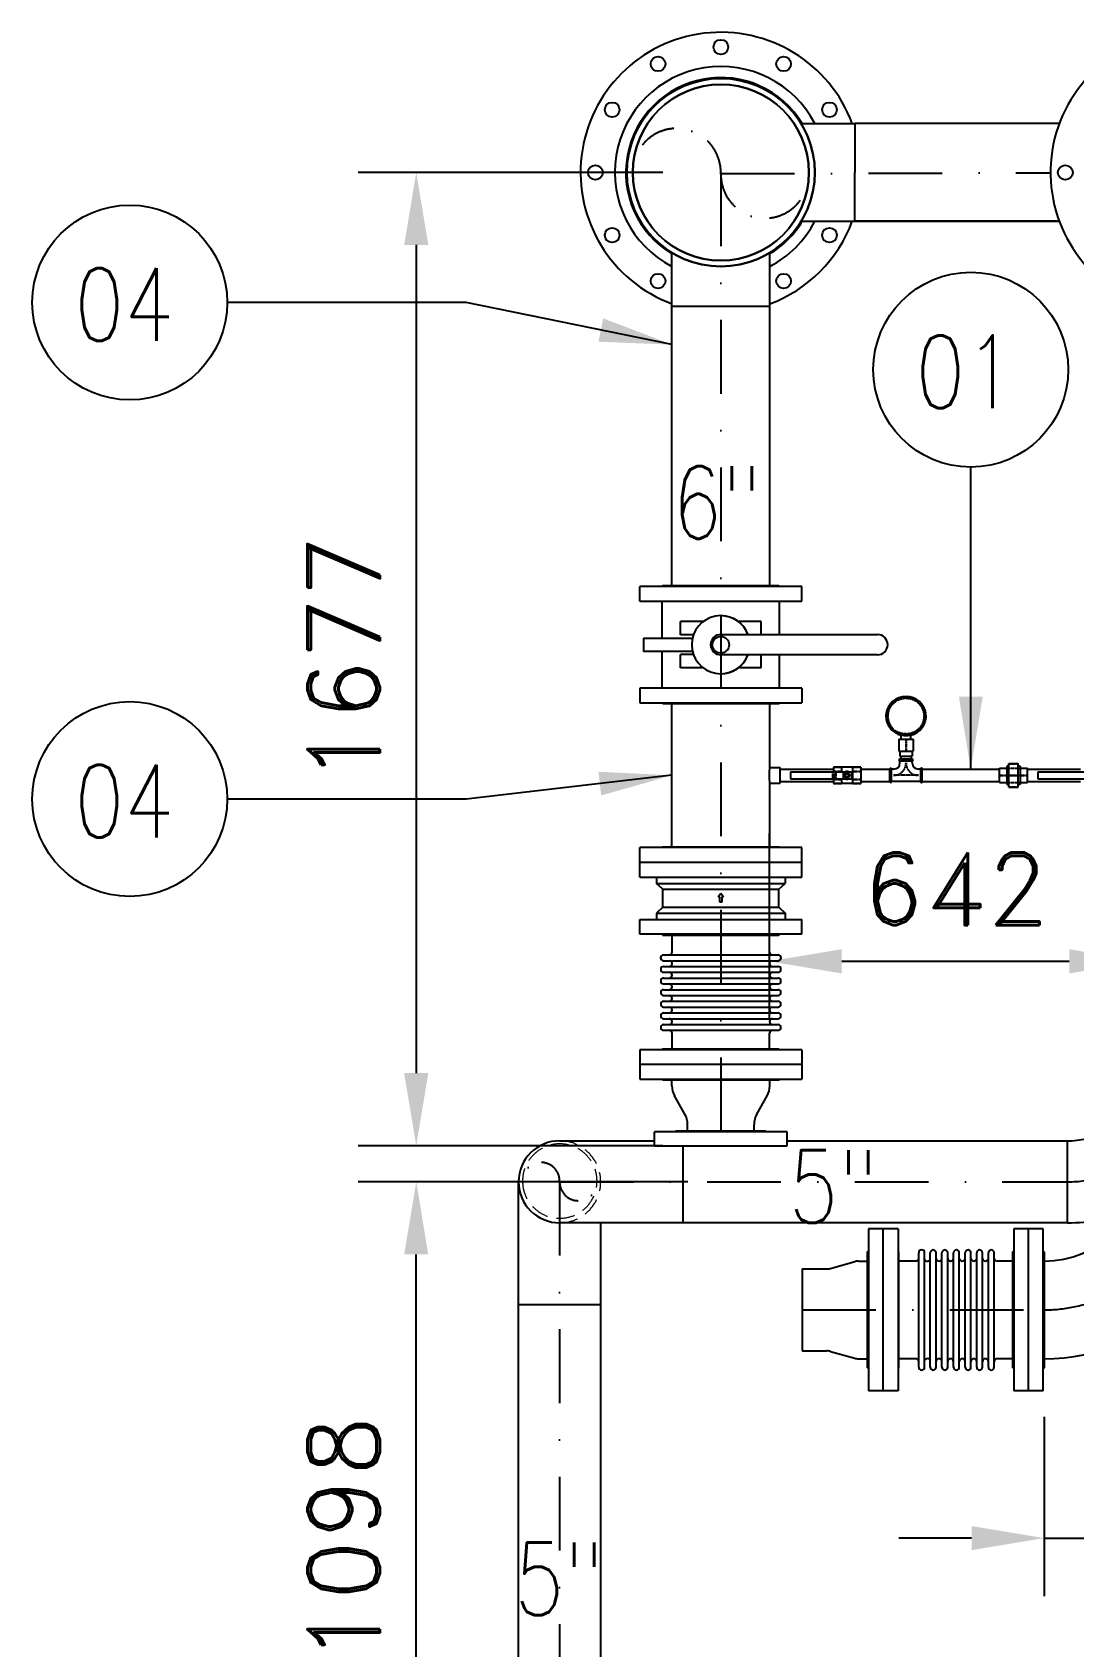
# Model space of a CAD drawing. Header units: millimetres. Extents: x -312439 to 477422, y -331570 to 212570.
# Drawn here: x 353655 to 355449, y 163373 to 166155 of the extents above; entities that cross this region are included whole.
import ezdxf

# ---------------------------------------------------------------- set-up
doc = ezdxf.new("R2010")
doc.units = ezdxf.units.MM
for name, pattern in [('DASHDOT', [25.4, 12.7, -6.35, 0, -6.35]), ('DASHED', [0.75, 0.5, -0.25]), ('HIDDEN', [9.525, 6.35, -3.175])]:
    doc.linetypes.add(name, pattern=pattern)
doc.layers.add('ARCONDTEXTO', color=4, linetype='Continuous')
doc.layers.add('TEXTO FORMATO', color=4, linetype='Continuous')
doc.styles.add('ROMAND', font='ROMAND.SHX')
doc.styles.add('ROMANS', font='romans.shx', dxfattribs={"height": 187.5})
doc.dimstyles.new('1-50 (MILIMETRO)', dxfattribs={"dimscale": 0, "dimtxt": 125, "dimasz": 125, "dimexe": 100, "dimexo": 100, "dimgap": 50, "dimtad": 0, "dimdec": 0, "dimzin": 0, "dimdsep": 46, "dimtxsty": 'ROMAND', "dimcen": -390, "dimclrd": 1, "dimclre": 1, "dimclrt": 3, "dimadec": 0, "dimazin": 0, "dimtfac": 1, "dimtdec": 0, "dimtix": 1, "dimtmove": 2, "dimatfit": 2, "dimfxl": 1, "dimtvp": 1, "dimtolj": 1, "dimtzin": 0, "dimarcsym": 0})

# ---------------------------------------------------------------- blocks, each defined once
blk = doc.blocks.new('*D125')
at = {"color": 1, "lineweight": -2, "transparency": 16777216}
for p, q in [((355750.2, 165913.1), (356624.7, 165913.1)), ((356524.7, 164078.4), (356524.7, 165788.1)), ((355497.7, 163953.4), (356624.7, 163953.4))]:
    blk.add_line(p, q, dxfattribs=at)
at = {"color": 1, "transparency": 16777216}
for points in [[(356503.8, 165788.1), (356545.5, 165788.1), (356524.7, 165913.1)], [(356503.8, 164078.4), (356545.5, 164078.4), (356524.7, 163953.4)]]:
    blk.add_solid(points, dxfattribs=at)
at = {"layer": 'Defpoints', "color": 0, "transparency": 16777216}
for p in [(355650.2, 165913.1), (356524.7, 165913.1), (355397.7, 163953.4)]:
    blk.add_point(p, dxfattribs=at)
at = {"color": 3, "transparency": 16777216, "insert": (356399.7, 164951.9), "char_height": 125, "attachment_point": 5, "rotation": 90, "style": 'ROMAND'}
blk.add_mtext('\\A1;1960', dxfattribs=at)
blk = doc.blocks.new('*D126')
at = {"color": 1, "lineweight": -2, "transparency": 16777216}
for p, q in [((354741, 165913.1), (354216.5, 165913.1)), ((354316.5, 165788.1), (354316.5, 164361.4)), ((354741, 164236.4), (354216.5, 164236.4))]:
    blk.add_line(p, q, dxfattribs=at)
at = {"color": 1, "transparency": 16777216}
for points in [[(354295.7, 165788.1), (354337.3, 165788.1), (354316.5, 165913.1)], [(354295.7, 164361.4), (354337.3, 164361.4), (354316.5, 164236.4)]]:
    blk.add_solid(points, dxfattribs=at)
at = {"layer": 'Defpoints', "color": 0, "transparency": 16777216}
for p in [(354841, 165913.1), (354316.5, 164236.4), (354841, 164236.4)]:
    blk.add_point(p, dxfattribs=at)
at = {"color": 3, "transparency": 16777216, "insert": (354191.5, 165074.7), "char_height": 125, "attachment_point": 5, "rotation": 90, "style": 'ROMAND'}
blk.add_mtext('\\A1;1677', dxfattribs=at)
blk = doc.blocks.new('*D138')
at = {"color": 1, "lineweight": -2, "transparency": 16777216}
for p, q in [((354784.4, 164174.1), (354216.5, 164174.1)), ((354316.5, 163200.7), (354316.5, 164049.1)), ((354784.4, 163075.7), (354216.5, 163075.7))]:
    blk.add_line(p, q, dxfattribs=at)
at = {"color": 1, "transparency": 16777216}
for points in [[(354295.7, 164049.1), (354337.3, 164049.1), (354316.5, 164174.1)], [(354295.7, 163200.7), (354337.3, 163200.7), (354316.5, 163075.7)]]:
    blk.add_solid(points, dxfattribs=at)
at = {"layer": 'Defpoints', "color": 0, "transparency": 16777216}
for p in [(354316.5, 164174.1), (354884.4, 164174.1), (354884.4, 163075.7)]:
    blk.add_point(p, dxfattribs=at)
at = {"color": 3, "transparency": 16777216, "insert": (354191.5, 163558.6), "char_height": 125, "attachment_point": 5, "rotation": 90, "style": 'ROMAND'}
blk.add_mtext('\\A1;1098', dxfattribs=at)
blk = doc.blocks.new('*D54')
at = {"color": 1, "lineweight": -2, "transparency": 16777216}
for p, q in [((354924.1, 164774.4), (354924.1, 164454)), ((355566, 164774.4), (355566, 164454)), ((355049.1, 164554), (355441, 164554))]:
    blk.add_line(p, q, dxfattribs=at)
at = {"color": 1, "transparency": 16777216}
for points in [[(355049.1, 164574.8), (355049.1, 164533.2), (354924.1, 164554)], [(355441, 164574.8), (355441, 164533.2), (355566, 164554)]]:
    blk.add_solid(points, dxfattribs=at)
at = {"layer": 'Defpoints', "color": 0, "transparency": 16777216}
for p in [(354924.1, 164874.4), (355566, 164874.4), (355566, 164554)]:
    blk.add_point(p, dxfattribs=at)
at = {"color": 3, "transparency": 16777216, "insert": (355245, 164679), "char_height": 125, "attachment_point": 5, "style": 'ROMAND'}
blk.add_mtext('\\A1;642', dxfattribs=at)
blk = doc.blocks.new('*D71')
at = {"color": 1, "lineweight": -2, "transparency": 16777216}
for p, q in [((355734.3, 164105.8), (355734.3, 163460.3)), ((355397.7, 163769.2), (355397.7, 163460.3)), ((355272.7, 163560.3), (355147.7, 163560.3)), ((355397.7, 163560.3), (355734.3, 163560.3)), ((355859.3, 163560.3), (355984.3, 163560.3))]:
    blk.add_line(p, q, dxfattribs=at)
at = {"color": 1, "transparency": 16777216}
for points in [[(355272.7, 163581.1), (355272.7, 163539.5), (355397.7, 163560.3)], [(355859.3, 163581.1), (355859.3, 163539.5), (355734.3, 163560.3)]]:
    blk.add_solid(points, dxfattribs=at)
at = {"layer": 'Defpoints', "color": 0, "transparency": 16777216}
for p in [(355734.3, 164205.8), (355397.7, 163869.2), (355734.3, 163560.3)]:
    blk.add_point(p, dxfattribs=at)
at = {"color": 3, "transparency": 16777216, "insert": (356164.1, 163550.3), "char_height": 125, "attachment_point": 5, "style": 'ROMAND'}
blk.add_mtext('\\A1;337', dxfattribs=at)

msp = doc.modelspace()

# ---------------------------------------------------------------- linework, layer by layer
at = {"color": 5, "linetype": 'Continuous', "extrusion": (0, 1, 0)}
for p, q in [((354979.337, 165997.204), (355071.66, 165997.204)), ((355071.66, 165997.209), (355071.66, 165913.059)), ((355423.811, 165997.209), (355071.66, 165997.209)), ((355071.66, 165828.904), (355071.66, 165913.054)), ((354979.337, 165828.904), (355423.809, 165828.904)), ((355423.807, 165828.909), (355071.66, 165828.909)), ((354756.874, 165201.494), (354756.874, 165774.741)), ((354925.174, 165201.494), (354925.174, 165774.741)), ((354925.174, 165682.418), (354756.874, 165682.418)), ((354980.524, 165199.894), (354701.524, 165199.894)), ((354701.524, 165174.494), (354701.524, 165199.894)), ((354741.124, 165201.494), (354739.524, 165199.894)), ((354741.124, 165201.494), (354940.924, 165201.494)), ((354940.924, 165201.494), (354942.524, 165199.894)), ((354980.524, 165174.494), (354980.524, 165199.894)), ((354701.524, 165174.494), (354980.524, 165174.494)), ((354740.024, 165110.994), (354740.024, 165174.494)), ((354942.024, 165116.994), (354942.024, 165174.494)), ((354810.923, 165139.494), (354771.569, 165139.494)), ((354771.569, 165116.494), (354771.569, 165139.494)), ((354818.219, 165144.042), (354818.219, 165144.606)), ((354818.219, 165144.606), (354819.363, 165144.606)), ((354841.024, 165149.494), (354840.922, 165149.494)), ((354862.583, 165144.606), (354865.094, 165144.606)), ((354865.094, 165144.606), (354865.094, 165143.318)), ((354910.479, 165139.494), (354871.023, 165139.494)), ((354910.479, 165116.994), (354910.479, 165139.494)), ((354708.024, 165110.994), (354792.265, 165110.994)), ((354708.024, 165110.994), (354708.024, 165087.994)), ((354793.903, 165116.494), (354771.569, 165116.494)), ((354840.922, 165116.994), (355110.922, 165116.994)), ((354792.265, 165087.994), (354708.024, 165087.994)), ((354740.024, 165024.494), (354740.024, 165087.994)), ((354793.903, 165082.494), (354771.569, 165082.494)), ((354771.569, 165059.494), (354771.569, 165082.494)), ((355110.922, 165081.994), (354840.922, 165081.994)), ((354910.479, 165059.494), (354910.479, 165081.994)), ((354942.024, 165024.494), (354942.024, 165081.994)), ((354810.923, 165059.494), (354771.569, 165059.494)), ((354816.954, 165054.381), (354816.954, 165055.613)), ((354819.363, 165054.381), (354816.954, 165054.381)), ((354841.024, 165049.494), (354840.922, 165049.494)), ((354863.829, 165054.381), (354862.583, 165054.381)), ((354863.829, 165054.998), (354863.829, 165054.381)), ((354910.479, 165059.494), (354871.023, 165059.494)), ((354980.524, 165024.494), (354701.524, 165024.494)), ((354701.524, 165024.494), (354701.524, 164999.094)), ((354980.524, 165024.494), (354980.524, 164999.094)), ((354701.524, 164999.094), (354980.524, 164999.094)), ((354741.124, 164997.494), (354739.524, 164999.094)), ((354940.924, 164997.494), (354741.124, 164997.494)), ((354756.874, 164751.494), (354756.874, 164997.494)), ((354925.174, 164888.092), (354925.174, 164997.494)), ((354940.924, 164997.494), (354942.524, 164999.094)), ((355147.396, 164936.859), (355172.396, 164936.859)), ((355147.396, 164936.859), (355147.396, 164915.859)), ((355151.722, 164936.859), (355151.722, 164944.981)), ((355168.069, 164936.859), (355168.069, 164944.981)), ((355172.396, 164936.859), (355172.396, 164915.859)), ((355147.396, 164915.859), (355172.396, 164915.859)), ((355149.246, 164915.859), (355149.246, 164907.615)), ((355149.246, 164907.615), (355170.546, 164907.615)), ((355150.746, 164907.615), (355150.746, 164902.424)), ((355169.046, 164907.615), (355169.046, 164902.424)), ((355170.546, 164915.859), (355170.546, 164907.615)), ((354925.174, 164888.092), (354943.274, 164888.092)), ((354943.274, 164860.756), (354943.274, 164888.092)), ((354943.274, 164885.074), (355034.896, 164885.074)), ((354961.046, 164880.324), (354961.046, 164868.524)), ((354961.046, 164880.324), (355066.089, 164880.324)), ((355034.896, 164888.746), (355034.896, 164880.324)), ((355081.896, 164888.746), (355034.896, 164888.746)), ((355048.896, 164888.746), (355048.896, 164880.324)), ((355051.899, 164880.324), (355051.899, 164868.524)), ((355066.089, 164880.324), (355066.089, 164868.524)), ((355067.896, 164888.746), (355067.896, 164860.102)), ((355081.896, 164888.746), (355081.896, 164860.102)), ((355081.896, 164885.074), (355131.896, 164885.074)), ((355131.896, 164863.774), (355131.896, 164885.074)), ((355134.896, 164863.774), (355134.896, 164885.074)), ((355138.596, 164885.074), (355134.896, 164885.074)), ((355170.546, 164902.424), (355149.246, 164902.424)), ((355149.246, 164899.424), (355170.546, 164899.424)), ((355149.246, 164895.724), (355149.246, 164899.424)), ((355170.546, 164895.724), (355170.546, 164899.424)), ((355184.896, 164885.074), (355181.196, 164885.074)), ((355184.896, 164885.074), (355184.896, 164863.774)), ((355187.896, 164863.774), (355187.896, 164885.074)), ((355187.896, 164885.074), (355320.966, 164885.074)), ((355320.966, 164861.924), (355320.966, 164886.924)), ((355320.966, 164886.924), (355333.335, 164886.924)), ((355333.335, 164889.947), (355333.335, 164858.9)), ((355336.966, 164889.947), (355333.335, 164889.947)), ((355336.966, 164853.924), (355336.966, 164894.924)), ((355336.966, 164894.924), (355352.966, 164894.924)), ((355352.966, 164853.924), (355352.966, 164894.924)), ((355356.596, 164889.947), (355352.966, 164889.947)), ((355356.596, 164889.947), (355356.596, 164858.9)), ((355356.596, 164886.924), (355368.966, 164886.924)), ((355368.966, 164861.924), (355368.966, 164886.924)), ((355368.966, 164885.074), (355460.587, 164885.074)), ((355386.737, 164880.324), (355386.737, 164868.524)), ((355386.737, 164880.324), (355491.78, 164880.324)), ((354925.174, 164751.494), (354925.174, 164860.756)), ((354925.174, 164860.756), (354943.274, 164860.756)), ((354943.274, 164863.774), (355034.896, 164863.774)), ((354961.046, 164868.524), (355066.089, 164868.524)), ((355034.896, 164868.524), (355034.896, 164860.102)), ((355081.896, 164860.102), (355034.896, 164860.102)), ((355048.896, 164868.524), (355048.896, 164860.102)), ((355053.814, 164874.659), (355055.901, 164878.274)), ((355055.901, 164870.573), (355053.814, 164874.189)), ((355056.308, 164878.509), (355060.483, 164878.509)), ((355060.483, 164870.338), (355056.308, 164870.338)), ((355060.89, 164878.274), (355062.978, 164874.659)), ((355062.978, 164874.189), (355060.89, 164870.573)), ((355081.896, 164863.774), (355131.896, 164863.774)), ((355184.896, 164863.774), (355134.896, 164863.774)), ((355187.896, 164863.774), (355320.966, 164863.774)), ((355320.966, 164861.924), (355333.335, 164861.924)), ((355336.966, 164858.9), (355333.335, 164858.9)), ((355336.966, 164853.924), (355352.966, 164853.924)), ((355356.596, 164858.9), (355352.966, 164858.9)), ((355356.596, 164861.924), (355368.966, 164861.924)), ((355368.966, 164863.774), (355460.587, 164863.774)), ((355386.737, 164868.524), (355491.78, 164868.524)), ((354980.524, 164749.894), (354701.524, 164749.894)), ((354701.524, 164699.094), (354701.524, 164749.894)), ((354741.124, 164751.494), (354739.524, 164749.894)), ((354741.124, 164751.494), (354940.924, 164751.494)), ((354940.924, 164751.494), (354942.524, 164749.894)), ((354980.524, 164699.094), (354980.524, 164749.894)), ((354980.524, 164724.494), (354701.524, 164724.494)), ((354701.524, 164699.094), (354980.524, 164699.094)), ((354730.024, 164699.094), (354730.024, 164688.281)), ((354730.024, 164688.281), (354952.024, 164688.281)), ((354741.024, 164678.121), (354730.024, 164688.281)), ((354941.024, 164678.121), (354952.024, 164688.281)), ((354952.024, 164699.094), (354952.024, 164688.281)), ((354741.024, 164678.121), (354941.024, 164678.121)), ((354741.024, 164647.066), (354741.024, 164678.121)), ((354836.228, 164664.875), (354841.024, 164671.162)), ((354839.379, 164664.875), (354836.228, 164664.875)), ((354839.379, 164656.178), (354839.379, 164664.875)), ((354841.024, 164671.162), (354845.82, 164664.875)), ((354845.82, 164664.875), (354842.669, 164664.875)), ((354842.669, 164664.875), (354842.669, 164656.178)), ((354941.024, 164647.066), (354941.024, 164678.121)), ((354741.024, 164647.066), (354730.024, 164636.907)), ((354730.024, 164636.907), (354952.024, 164636.907)), ((354730.024, 164636.907), (354730.024, 164626.094)), ((354741.024, 164647.066), (354941.024, 164647.066)), ((354842.669, 164656.178), (354839.379, 164656.178)), ((354941.024, 164647.066), (354952.024, 164636.907)), ((354952.024, 164636.907), (354952.024, 164626.094)), ((354701.524, 164626.094), (354980.524, 164626.094)), ((354701.524, 164600.694), (354701.524, 164626.094)), ((354980.524, 164600.694), (354980.524, 164626.094)), ((354980.524, 164600.694), (354701.524, 164600.694)), ((354741.124, 164599.094), (354739.524, 164600.694)), ((354741.124, 164599.094), (354940.924, 164599.094)), ((354757.024, 164570.117), (354757.024, 164599.094)), ((354925.024, 164570.117), (354925.024, 164599.094)), ((354940.924, 164599.094), (354942.524, 164600.694)), ((354742.517, 164565.117), (354939.531, 164565.117)), ((354742.517, 164554.878), (354939.531, 164554.878)), ((354742.517, 164545.117), (354939.531, 164545.117)), ((354742.517, 164535.117), (354939.531, 164535.117)), ((354742.517, 164525.117), (354939.531, 164525.117)), ((354742.517, 164515.117), (354939.531, 164515.117)), ((354742.517, 164505.117), (354939.531, 164505.117)), ((354742.517, 164495.117), (354939.531, 164495.117)), ((354742.517, 164485.117), (354939.531, 164485.117)), ((354742.517, 164475.117), (354939.531, 164475.117)), ((354742.517, 164465.117), (354939.531, 164465.117)), ((354742.517, 164455.117), (354939.531, 164455.117)), ((354742.517, 164445.117), (354939.531, 164445.117)), ((354742.517, 164435.117), (354939.531, 164435.117)), ((354757.024, 164403.094), (354757.024, 164430.117)), ((354925.024, 164403.094), (354925.024, 164430.117)), ((354980.524, 164401.494), (354701.524, 164401.494)), ((354701.524, 164401.494), (354701.524, 164350.694)), ((354741.124, 164403.094), (354739.524, 164401.494)), ((354741.124, 164403.094), (354940.924, 164403.094)), ((354940.924, 164403.094), (354942.524, 164401.494)), ((354980.524, 164401.494), (354980.524, 164350.694)), ((354980.524, 164376.094), (354701.524, 164376.094)), ((354701.524, 164350.694), (354980.524, 164350.694)), ((354741.124, 164349.094), (354739.524, 164350.694)), ((354940.924, 164349.094), (354942.524, 164350.694)), ((354940.924, 164349.094), (354741.124, 164349.094)), ((354756.874, 164339.365), (354756.874, 164349.094)), ((354925.174, 164339.365), (354925.174, 164349.094)), ((354779.307, 164290.462), (354761.441, 164322.025)), ((354902.741, 164290.462), (354920.607, 164322.025)), ((354783.874, 164261.794), (354783.874, 164273.123)), ((354898.174, 164261.794), (354898.174, 164273.123)), ((354563.453, 164244.748), (354726.524, 164244.748)), ((354955.524, 164260.194), (354726.524, 164260.194)), ((354726.524, 164236.394), (354726.524, 164260.194)), ((354764.124, 164261.794), (354762.524, 164260.194)), ((354764.124, 164261.794), (354917.924, 164261.794)), ((354917.924, 164261.794), (354919.524, 164260.194)), ((354955.524, 164236.394), (354955.524, 164260.194)), ((354955.524, 164244.748), (355438.224, 164244.748)), ((355438.224, 164103.448), (355438.224, 164244.748)), ((354726.524, 164236.394), (354955.524, 164236.394)), ((354775.403, 164236.394), (354775.403, 164103.448)), ((354492.803, 162337.26), (354492.803, 164174.098)), ((355438.224, 164103.448), (354563.453, 164103.448)), ((354634.103, 162253.675), (354634.103, 164103.448)), ((355095.324, 164092.894), (355095.324, 163813.894)), ((355146.124, 164092.894), (355095.324, 164092.894)), ((355120.724, 163813.894), (355120.724, 164092.894)), ((355146.124, 164092.894), (355146.124, 163813.894)), ((355345.324, 164092.894), (355345.324, 163813.894)), ((355396.124, 164092.894), (355345.324, 164092.894)), ((355370.724, 163813.894), (355370.724, 164092.894)), ((355396.124, 163813.894), (355396.124, 164092.894)), ((355093.724, 164053.294), (355095.324, 164054.894)), ((355093.724, 163853.494), (355093.724, 164053.294)), ((355147.724, 164053.294), (355146.124, 164054.894)), ((355147.724, 163853.494), (355147.724, 164053.294)), ((355181.701, 163854.887), (355181.701, 164051.901)), ((355191.94, 163854.887), (355191.94, 164051.901)), ((355201.701, 163854.887), (355201.701, 164051.901)), ((355211.701, 163854.887), (355211.701, 164051.901)), ((355221.701, 163854.887), (355221.701, 164051.901)), ((355231.701, 163854.887), (355231.701, 164051.901)), ((355241.701, 163854.887), (355241.701, 164051.901)), ((355251.701, 163854.887), (355251.701, 164051.901)), ((355261.701, 163854.887), (355261.701, 164051.901)), ((355271.701, 163854.887), (355271.701, 164051.901)), ((355281.701, 163854.887), (355281.701, 164051.901)), ((355291.701, 163854.887), (355291.701, 164051.901)), ((355301.701, 163854.887), (355301.701, 164051.901)), ((355311.701, 163854.887), (355311.701, 164051.901)), ((355343.724, 164053.294), (355345.324, 164054.894)), ((355343.724, 163853.494), (355343.724, 164053.294)), ((355397.724, 164053.294), (355396.124, 164054.894)), ((355397.724, 164053.294), (355397.724, 163853.494)), ((354981.024, 164024.044), (354981.024, 163882.744)), ((354981.024, 164024.044), (355023.832, 164024.044)), ((355030.095, 164024.913), (355071.653, 164036.675)), ((355077.916, 164037.544), (355093.724, 164037.544)), ((355176.701, 164037.394), (355147.724, 164037.394)), ((355343.724, 164037.394), (355316.701, 164037.394)), ((354634.103, 163962.148), (354492.803, 163962.148)), ((354981.024, 163882.744), (355023.832, 163882.744)), ((355030.095, 163881.875), (355071.653, 163870.113)), ((355077.916, 163869.244), (355093.724, 163869.244)), ((355093.724, 163853.494), (355095.324, 163851.894)), ((355147.724, 163853.494), (355146.124, 163851.894)), ((355176.701, 163869.394), (355147.724, 163869.394)), ((355343.724, 163869.394), (355316.701, 163869.394)), ((355343.724, 163853.494), (355345.324, 163851.894)), ((355397.724, 163853.494), (355396.124, 163851.894)), ((355146.124, 163813.894), (355095.324, 163813.894)), ((355396.124, 163813.894), (355345.324, 163813.894))]:
    msp.add_line(p, q, dxfattribs=at)
at = {"color": 6, "linetype": 'DASHDOT', "ltscale": 10}
for p, q in [((354840.999, 165911.097), (355408.675, 165912.47)), ((354841.024, 165913.054), (354841.024, 164236.394)), ((354563.453, 164174.098), (354563.453, 162366.638)), ((354563.453, 164174.098), (355438.224, 164174.098)), ((354981.024, 163953.394), (355397.724, 163953.394))]:
    msp.add_line(p, q, dxfattribs=at)
at = {"color": 5, "linetype": 'DASHED', "extrusion": (0, 1, 0)}
for p, q in [((355147.757, 164936.859), (355147.757, 164915.859)), ((355159.535, 164936.859), (355159.535, 164915.859)), ((355160.257, 164936.859), (355160.257, 164915.859)), ((355172.035, 164936.859), (355172.035, 164915.859)), ((355033.847, 164868.524), (355033.847, 164880.324)), ((355034.896, 164888.649), (355048.896, 164888.649)), ((355034.896, 164881.849), (355048.896, 164881.849)), ((355034.896, 164881.223), (355048.896, 164881.223)), ((355036.702, 164868.524), (355036.702, 164880.324)), ((355038.788, 164880.324), (355038.788, 164868.524)), ((355067.896, 164888.649), (355081.896, 164888.649)), ((355067.896, 164881.849), (355081.896, 164881.849)), ((355067.896, 164881.223), (355081.896, 164881.223)), ((355320.966, 164886.562), (355368.966, 164886.562)), ((355336.966, 164894.47), (355352.966, 164894.47)), ((355034.896, 164867.624), (355048.896, 164867.624)), ((355034.896, 164866.998), (355048.896, 164866.998)), ((355034.896, 164860.198), (355048.896, 164860.198)), ((355067.896, 164867.624), (355081.896, 164867.624)), ((355067.896, 164866.998), (355081.896, 164866.998)), ((355067.896, 164860.198), (355081.896, 164860.198)), ((355181.196, 164874.424), (355138.596, 164874.424)), ((355320.966, 164874.785), (355368.966, 164874.785)), ((355320.966, 164874.062), (355368.966, 164874.062)), ((355320.966, 164862.285), (355368.966, 164862.285)), ((355336.966, 164874.878), (355352.966, 164874.878)), ((355336.966, 164873.97), (355352.966, 164873.97)), ((355336.966, 164854.378), (355352.966, 164854.378))]:
    msp.add_line(p, q, dxfattribs=at)
at = {"color": 5, "linetype": 'Continuous'}
for centre, radius in [((354841.024, 166129.054), 12.7), ((354733.024, 166100.115), 12.7), ((354949.024, 166100.115), 12.7), ((354841.024, 165913.054), 161.9), ((354841.024, 165913.054), 151.6), ((354653.962, 166021.054), 12.7), ((355028.085, 166021.054), 12.7), ((354625.024, 165913.054), 12.7), ((355434.174, 165913.054), 12.7), ((354653.962, 165805.054), 12.7), ((355028.085, 165805.054), 12.7), ((354733.024, 165725.992), 12.7), ((354949.024, 165725.992), 12.7), ((354840.922, 165099.494), 14.326), ((355159.896, 164976.436), 32.5), ((355058.396, 164874.424), 2.801)]:
    msp.add_circle(centre, radius, dxfattribs=at)
at = {"color": 5, "linetype": 'DASHED'}
for radius in [34.029, 32.926, 31.899, 30.795]:
    msp.add_circle((355159.896, 164976.436), radius, dxfattribs=at)
at = {"color": 5, "linetype": 'Continuous'}
for centre, radius, start, end in [((354841.024, 165913.054), 241.5, 20.392369, 249.607631), ((355650.174, 165913.054), 241.5, 92.527528, 249.607631), ((354841.024, 165913.054), 182.5, 27.457846, 242.542154), ((354841.024, 165913.054), 163.5, 30.975995, 239.024012), ((354841.024, 165913.054), 182.5, 297.457846, 332.542154), ((354841.024, 165913.054), 163.5, 300.975995, 329.024005), ((354841.024, 165913.054), 241.5, 290.392369, 339.607631), ((354840.922, 165099.494), 17.5, 90, 270), ((355110.922, 165099.494), 17.5, 270, 90), ((355159.896, 164976.436), 34.062, 283.884387, 256.115613), ((355058.396, 164874.424), 6.477, 65.641708, 114.358292), ((355133.396, 164885.074), 1.5, 0, 180), ((355138.596, 164895.724), 10.65, 270, 0), ((355149.246, 164900.924), 1.5, 90, 270), ((355170.546, 164900.924), 1.5, 270, 90), ((355181.196, 164895.724), 10.65, 180, 270), ((355186.396, 164885.074), 1.5, 0, 180), ((355054.221, 164874.424), 0.47, 150, 210), ((355058.396, 164874.424), 6.477, 245.641708, 294.358292), ((355056.308, 164878.039), 0.47, 90, 150), ((355056.308, 164870.808), 0.47, 210, 270), ((355060.483, 164878.039), 0.47, 30, 90), ((355060.483, 164870.808), 0.47, 270, 330), ((355062.571, 164874.424), 0.47, 330, 30), ((355133.396, 164863.774), 1.5, 180, 0), ((355186.396, 164863.774), 1.5, 180, 0), ((354742.517, 164559.997), 5.119, 90, 270), ((354752.024, 164570.117), 5, 270, 0), ((354752.149, 164550.117), 5.002, 271.437939, 72.170603), ((354929.898, 164550.117), 5.002, 107.829397, 268.562061), ((354930.024, 164570.117), 5, 180, 270), ((354939.531, 164559.997), 5.119, 270, 90), ((354742.517, 164540.117), 5, 90, 270), ((354742.517, 164520.117), 5, 90, 270), ((354752.024, 164530.117), 5, 270, 90), ((354930.024, 164530.117), 5, 90, 270), ((354939.531, 164540.117), 5, 270, 90), ((354939.531, 164520.117), 5, 270, 90), ((354742.517, 164500.117), 5, 90, 270), ((354752.024, 164510.117), 5, 270, 90), ((354752.024, 164490.117), 5, 270, 90), ((354930.024, 164510.117), 5, 90, 270), ((354930.024, 164490.117), 5, 90, 270), ((354939.531, 164500.117), 5, 270, 90), ((354742.517, 164480.117), 5, 90, 270), ((354742.517, 164460.117), 5, 90, 270), ((354752.024, 164470.117), 5, 270, 90), ((354930.024, 164470.117), 5, 90, 270), ((354939.531, 164480.117), 5, 270, 90), ((354939.531, 164460.117), 5, 270, 90), ((354742.517, 164440.117), 5, 90, 270), ((354752.024, 164450.117), 5, 270, 90), ((354752.024, 164430.117), 5, 0, 90), ((354930.024, 164450.117), 5, 90, 270), ((354930.024, 164430.117), 5, 90, 180), ((354939.531, 164440.117), 5, 270, 90), ((354792.074, 164339.365), 35.2, 180, 209.511499), ((354889.974, 164339.365), 35.2, 330.488501, 0), ((355438.224, 164386.048), 141.3, 270, 321.413753), ((354748.674, 164273.123), 35.2, 0, 29.511499), ((354933.374, 164273.123), 35.2, 150.488501, 180), ((354563.453, 164174.098), 70.65, 90, 270), ((355397.724, 164205.844), 168.3, 270, 0), ((355397.724, 164205.844), 336.6, 270, 0), ((355438.224, 164386.048), 282.6, 270, 292.200451), ((355186.82, 164051.901), 5.119, 0, 180), ((355206.701, 164051.901), 5, 0, 180), ((355226.701, 164051.901), 5, 0, 180), ((355246.701, 164051.901), 5, 0, 180), ((355266.701, 164051.901), 5, 0, 180), ((355286.701, 164051.901), 5, 0, 180), ((355306.701, 164051.901), 5, 0, 180), ((355023.832, 164047.044), 23, 270, 285.802514), ((355077.916, 164014.544), 23, 90, 105.802514), ((355176.701, 164042.394), 5, 270, 0), ((355196.701, 164042.268), 5.002, 197.829397, 358.562061), ((355216.701, 164042.394), 5, 180, 0), ((355236.701, 164042.394), 5, 180, 0), ((355256.701, 164042.394), 5, 180, 0), ((355276.701, 164042.394), 5, 180, 0), ((355296.701, 164042.394), 5, 180, 0), ((355316.701, 164042.394), 5, 180, 270), ((355023.832, 163859.744), 23, 74.197486, 90), ((355077.916, 163892.244), 23, 254.197486, 270), ((355176.701, 163864.394), 5, 0, 90), ((355186.82, 163854.887), 5.119, 180, 0), ((355196.701, 163864.519), 5.002, 1.437939, 162.170603), ((355206.701, 163854.887), 5, 180, 0), ((355216.701, 163864.394), 5, 0, 180), ((355226.701, 163854.887), 5, 180, 0), ((355236.701, 163864.394), 5, 0, 180), ((355246.701, 163854.887), 5, 180, 0), ((355256.701, 163864.394), 5, 0, 180), ((355266.701, 163854.887), 5, 180, 0), ((355276.701, 163864.394), 5, 0, 180), ((355286.701, 163854.887), 5, 180, 0), ((355296.701, 163864.394), 5, 0, 180), ((355306.701, 163854.887), 5, 180, 0), ((355316.701, 163864.394), 5, 90, 180)]:
    msp.add_arc(centre, radius, start, end, dxfattribs=at)
at = {"color": 6, "linetype": 'DASHDOT', "ltscale": 5}
for centre, radius, start, end in [((354765.171, 165913.054), 75.853, 357.866905, 182.133095), ((354916.771, 165910.028), 75.8, 179.847091, 0.152909)]:
    msp.add_arc(centre, radius, start, end, dxfattribs=at)
at = {"color": 5, "linetype": 'DASHED'}
for centre, start, end in [((355138.596, 164895.724), 270, 0), ((355181.196, 164895.724), 180, 270)]:
    msp.add_arc(centre, 21.3, start, end, dxfattribs=at)
at = {"color": 1, "linetype": 'HIDDEN', "lineweight": 0, "ltscale": 5}
msp.add_arc((354563.453, 164174.098), 70.65, 270, 90, dxfattribs=at)
at = {"color": 6, "linetype": 'DASHDOT', "ltscale": 4}
for centre, radius, start, end in [((354531.417, 164175.45), 32.065, 357.582, 180.424256), ((354595.502, 164173.64), 32.052, 179.182184, 1.152936)]:
    msp.add_arc(centre, radius, start, end, dxfattribs=at)
at = {"color": 6, "linetype": 'DASHDOT', "ltscale": 10}
for centre, radius, end in [((355397.724, 164205.844), 252.45, 0), ((355438.224, 164386.048), 211.95, 301.857477)]:
    msp.add_arc(centre, radius, 270, end, dxfattribs=at)
at = {"color": 5, "linetype": 'Continuous', "extrusion": (-1.48671e-111, 9.00315e-64, -1)}
for major_axis in [(0, 161.9), (0, 151.6)]:
    msp.add_ellipse((354841.024, 165913.054), major_axis=major_axis, ratio=1, start_param=-1.57079633, end_param=4.71238898, dxfattribs=at)
at = {"color": 5, "linetype": 'Continuous'}
for centre, major_axis, start_param, end_param in [((354840.922, 165099.494), (0, 50), 5.06996008, 7.85398163), ((354841.024, 165099.494), (0, -50), 1.92836743, 3.14159265), ((354840.922, 165099.494), (0, 50), 1.57079633, 4.35481788), ((354841.024, 165099.494), (0, -50), 0, 1.21322522)]:
    msp.add_ellipse(centre, major_axis=major_axis, ratio=0.99996201, start_param=start_param, end_param=end_param, dxfattribs=at)
at = {"color": 1, "linetype": 'HIDDEN', "lineweight": 0, "ltscale": 5, "extrusion": (-9.86076e-32, -6.77288e-64, -1)}
msp.add_ellipse((354563.719, 164175.422), major_axis=(0, 64.1), ratio=1, start_param=-1.57079633, end_param=4.71238898, dxfattribs=at)
at = {"color": 5, "linetype": 'Continuous'}
for points, knots in [([(354925.174, 164888.092), (354925.174, 164888.092), (354925.16, 164888.009), (354925.105, 164887.663), (354925.063, 164887.399), (354924.959, 164886.701), (354924.895, 164886.266), (354924.76, 164885.263), (354924.687, 164884.694), (354924.547, 164883.483), (354924.474, 164882.798), (354924.338, 164881.307), (354924.274, 164880.5), (354924.168, 164878.817), (354924.126, 164877.939), (354924.07, 164876.172), (354924.057, 164875.283), (354924.057, 164874.424)], [61.9011783, 61.9011783, 61.9011783, 61.9011783, 64.48036303, 64.48036303, 67.05954776, 67.05954776, 69.6387325, 69.6387325, 72.21791723, 72.21791723, 74.79716402, 74.79716402, 77.37641081, 77.37641081, 79.95565761, 79.95565761, 82.5349044, 82.5349044, 82.5349044, 82.5349044]), ([(354924.057, 164874.424), (354924.057, 164873.564), (354924.07, 164872.675), (354924.126, 164870.909), (354924.168, 164870.031), (354924.274, 164868.347), (354924.338, 164867.541), (354924.474, 164866.049), (354924.547, 164865.365), (354924.687, 164864.153), (354924.76, 164863.584), (354924.895, 164862.581), (354924.959, 164862.147), (354925.063, 164861.449), (354925.105, 164861.185), (354925.16, 164860.838), (354925.174, 164860.756), (354925.174, 164860.756)], [0, 0, 0, 0, 2.57924679, 2.57924679, 5.15849358, 5.15849358, 7.73774037, 7.73774037, 10.31698717, 10.31698717, 12.8961719, 12.8961719, 15.47535663, 15.47535663, 18.05454137, 18.05454137, 20.6337261, 20.6337261, 20.6337261, 20.6337261])]:
    msp.add_open_spline(points, degree=3, knots=knots, dxfattribs=at)
at = {"layer": 'TEXTO FORMATO', "color": 1}
for centre in [(353823.229, 165688.981), (355271.44, 165573.313), (353823.229, 164833.522)]:
    msp.add_circle(centre, 167.835, dxfattribs=at)

# ---------------------------------------------------------------- texts
at = {"layer": 'ARCONDTEXTO', "color": 3, "linetype": 'Continuous', "lineweight": -3, "style": 'ROMANS', "width": 0.8}
for s, p in [('04', (353727.91, 165622.915)), ('01', (355176.121, 165507.247)), ('04', (353727.91, 164767.456))]:
    msp.add_text(s, height=125, dxfattribs=at).set_placement(p)
at = {"layer": 'ARCONDTEXTO', "linetype": 'Continuous', "lineweight": -3, "style": 'ROMANS', "width": 0.8}
for s, p in [('6"', (354757.373, 165281.832)), ('5"', (354957.752, 164103.448)), ('5"', (354485.592, 163427.594))]:
    msp.add_text(s, height=125, dxfattribs=at).set_placement(p)

# ---------------------------------------------------------------- dimensions: what is measured, and where the dimension line sits
dim = msp.add_linear_dim(base=(354316.509, 164236.394), p1=(354841.024, 165913.054), p2=(354841.024, 164236.394), angle=90, dimstyle='1-50 (MILIMETRO)', override={"dimscale": 1})
dim.commit()
dim.dimension.update_dxf_attribs({"geometry": '*D126', "text_midpoint": (354191.509, 165074.724)})
for base, p1, p2, picture, middle in [((356524.661, 165913.054), (355397.724, 163953.394), (355650.174, 165913.054), '*D125', (356399.661, 164951.936)), ((354316.509, 164174.098), (354884.424, 163075.744), (354884.424, 164174.098), '*D138', (354191.509, 163558.61))]:
    dim = msp.add_linear_dim(base=base, p1=p1, p2=p2, angle=90, dimstyle='1-50 (MILIMETRO)', override={"dimscale": 1})
    dim.commit()
    dim.dimension.update_dxf_attribs({"geometry": picture, "text_midpoint": middle, "dimtype": 160})
dim = msp.add_linear_dim(base=(355566.024, 164553.997), p1=(354924.057, 164874.424), p2=(355566.024, 164874.424), dimstyle='1-50 (MILIMETRO)', override={"dimscale": 1})
dim.commit()
dim.dimension.update_dxf_attribs({"geometry": '*D54', "text_midpoint": (355245.04, 164678.997)})
dim = msp.add_linear_dim(base=(355734.324, 163560.284), p1=(355397.724, 163869.244), p2=(355734.324, 164205.844), dimstyle='1-50 (MILIMETRO)', override={"dimscale": 1})
dim.commit()
dim.dimension.update_dxf_attribs({"geometry": '*D71', "text_midpoint": (356164.108, 163550.279), "dimtype": 160})

# ---------------------------------------------------------------- leaders
at = {"layer": 'TEXTO FORMATO'}
for points in [[(354756.874, 165616.498), (354402.538, 165688.981), (353991.064, 165688.981)], [(355271.44, 164885.074), (355271.44, 165294.13), (355271.44, 165405.478)], [(354756.874, 164874.494), (354402.538, 164833.522), (353991.064, 164833.522)]]:
    msp.add_leader(points, dimstyle='1-50 (MILIMETRO)', override={"dimscale": 1}, dxfattribs=at)

doc.saveas('drawing.dxf')
